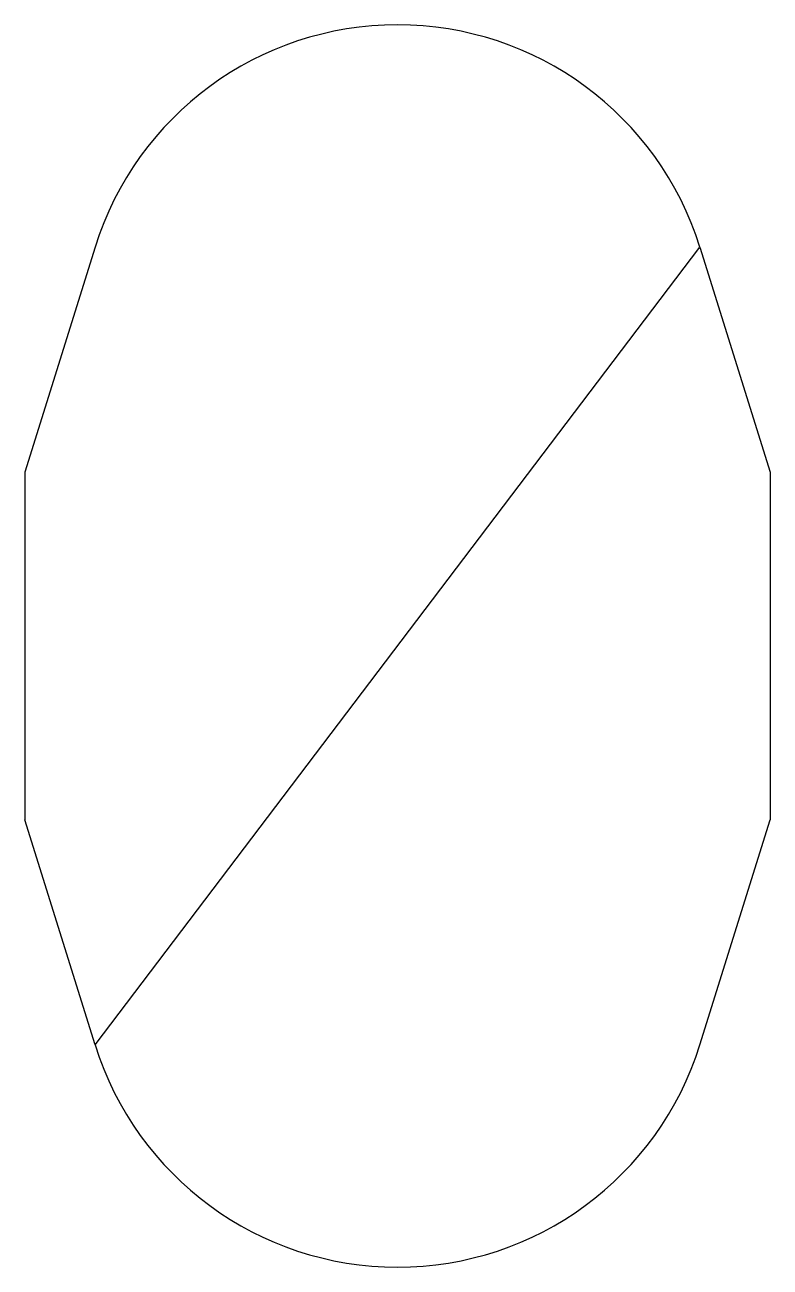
# Model space of a CAD drawing. Extents: x 0 to 300, y 0 to 500.
import ezdxf

# ---------------------------------------------------------------- set-up
doc = ezdxf.new("R2010")
doc.units = 0
doc.layers.get('0').update_dxf_attribs({"linetype": 'CONTINUOUS'})

msp = doc.modelspace()

# ---------------------------------------------------------------- linework, layer by layer
for p, q in [((28.29, 410.52), (0, 319.98)), ((28.29, 89.43), (271.7, 410.52)), ((271.7, 410.52), (300, 319.97)), ((0, 319.98), (0, 179.98)), ((300, 319.97), (300, 179.97)), ((28.29, 89.43), (0, 179.97)), ((271.7, 89.43), (300, 179.98))]:
    msp.add_line(p, q)
for centre, start, end in [((150, 372.49), 17.3531, 162.6467), ((150, 127.46), 197.3533, 342.6469)]:
    msp.add_arc(centre, 127.51, start, end)

doc.saveas('drawing.dxf')
